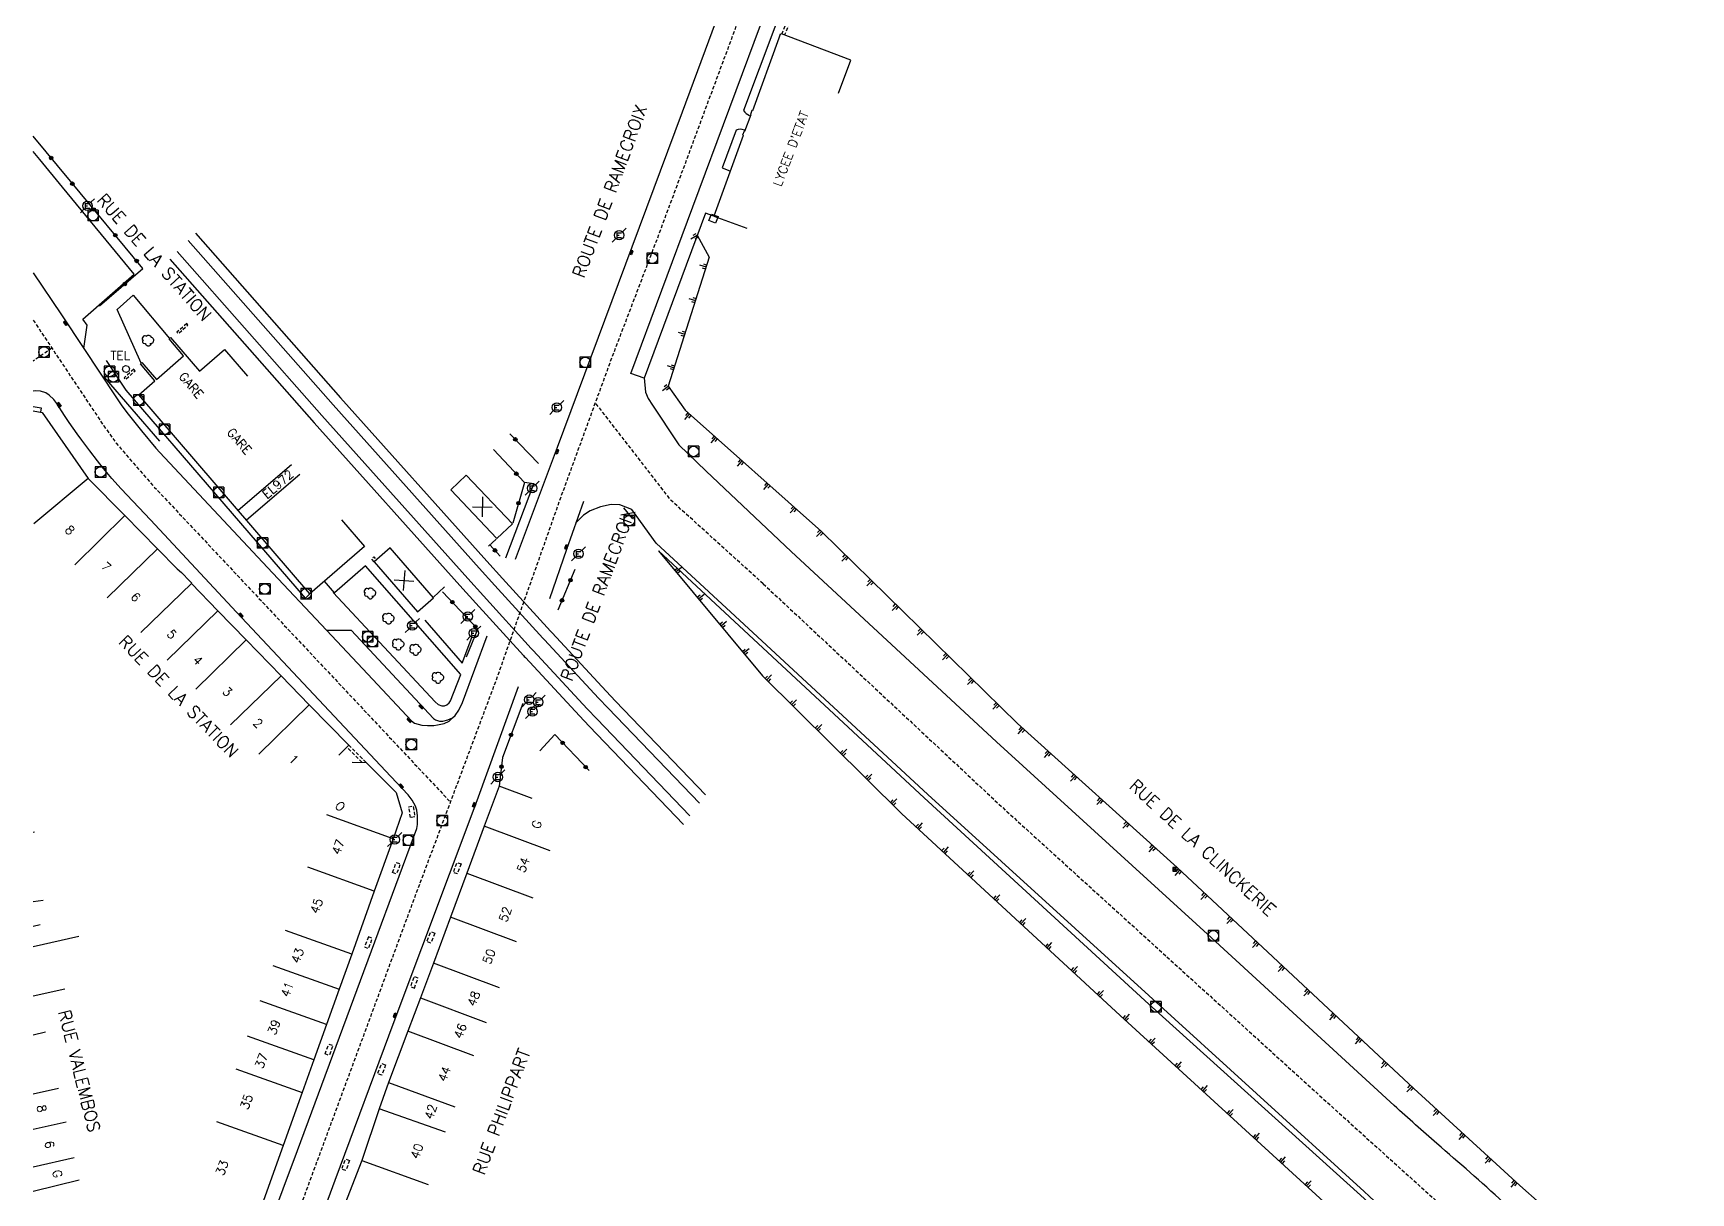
# Model space of a CAD drawing. Header units: millimetres. Extents: x 84996 to 86000, y 140000 to 140615.
# Drawn here: x 85000 to 85235.2, y 140138.9 to 140303.4 of the extents above; entities that cross this region are included whole.
import ezdxf
from ezdxf.enums import TextEntityAlignment as Align

# ---------------------------------------------------------------- set-up
doc = ezdxf.new("R2010")
doc.units = ezdxf.units.MM
doc.linetypes.add('DASHED', pattern=[0.75, 0.5, -0.25])
doc.layers.get('0').update_dxf_attribs({"linetype": 'CONTINUOUS'})
for name, color, linetype in [('W0001', 6, 'DASHED'), ('W0008', 7, 'CONTINUOUS'), ('W0100', 7, 'CONTINUOUS'), ('W0112', 1, 'DASHED'), ('W0211', 2, 'CONTINUOUS'), ('W0300', 7, 'CONTINUOUS'), ('W0322', 7, 'CONTINUOUS'), ('W0330', 7, 'CONTINUOUS'), ('W0400', 7, 'CONTINUOUS'), ('W0420', 7, 'CONTINUOUS'), ('W0471', 7, 'CONTINUOUS'), ('W0700', 7, 'CONTINUOUS'), ('W0984', 7, 'CONTINUOUS'), ('W0989', 7, 'CONTINUOUS'), ('W0991', 7, 'CONTINUOUS'), ('W1102', 7, 'CONTINUOUS')]:
    doc.layers.add(name, color=color, linetype=linetype)
doc.styles.get("Standard").update_dxf_attribs({"font": 'romans.shx', "width": 0.85})

# ---------------------------------------------------------------- blocks, each defined once
blk = doc.blocks.new('t211o')
at = {"color": 0, "linetype": 'Continuous'}
for p, q in [((-0.29, 0.5), (-0.29, 0)), ((0, 1), (0, 0)), ((0.29, 0.5), (0.29, 0))]:
    blk.add_line(p, q, dxfattribs=at)
blk = doc.blocks.new('T420')
for p, q in [((0.75, 0.75), (-0.75, 0.75)), ((-0.75, 0.75), (-0.75, -0.75)), ((0.75, 0.75), (0.75, -0.75)), ((0.75, -0.75), (-0.75, -0.75))]:
    blk.add_line(p, q)
blk.add_ellipse((0, 0), major_axis=(-0.53, 0.53), ratio=1, start_param=3.926991, end_param=10.210176)
blk = doc.blocks.new('t330o')
at = {"color": 0, "linetype": 'Continuous'}
for p, q in [((0.25, -0.25), (-0.25, 0.25)), ((-0.25, -0.25), (0.25, 0.25)), ((-0.25, 0.25), (-0.25, -0.25)), ((0.25, 0.25), (-0.25, 0.25)), ((0.25, -0.25), (0.25, 0.25)), ((-0.25, -0.25), (0.25, -0.25)), ((-0.25, -0.25), (-0.25, -0.25))]:
    blk.add_line(p, q, dxfattribs=at)
blk = doc.blocks.new('T471')
for p, q in [((-0.333334, 0.333334), (-0.333334, -0.333334)), ((-0.333334, 0.333334), (0.333334, 0.333334)), ((-0.333334, 0), (0, 0)), ((0.500001, 0.500001), (1.000002, 1.000002)), ((-0.500001, -0.500001), (-1.000002, -1.000002)), ((-0.333334, -0.333334), (0.333334, -0.333334))]:
    blk.add_line(p, q)
blk.add_ellipse((0, 0), major_axis=(0.471405, 0.471405), ratio=1, start_param=5.4977871438, end_param=11.780972451)
blk = doc.blocks.new('T400')
for p, q in [((-0.15, 0.3), (0.15, 0.3)), ((-0.15, -0.25), (-0.15, 0.3)), ((-0.15, 0.15), (0.15, 0.15)), ((-0.15, 0), (0.15, 0)), ((0.15, 0.3), (0.15, -0.25)), ((-0.15, -0.15), (0.15, -0.15)), ((-0.15, -0.25), (-0.15, -0.3)), ((-0.15, -0.3), (0.15, -0.3)), ((0.15, -0.3), (0.15, -0.25))]:
    blk.add_line(p, q)
blk = doc.blocks.new('t112o')
at = {"color": 0, "linetype": 'Continuous'}
for p, q in [((-0.5, 0.5), (0.5, 0.5)), ((-0.5, -0.5), (-0.5, 0.5)), ((0.5, 0.5), (0.5, -0.5)), ((0.5, -0.5), (-0.5, -0.5))]:
    blk.add_line(p, q, dxfattribs=at)
blk = doc.blocks.new('T300')
for p, q in [((-0.8, 0.51), (-0.86, 0.34)), ((-0.86, 0.34), (-0.86, 0.17)), ((-0.86, 0.17), (-0.74, 0.06)), ((-0.69, 0.63), (-0.8, 0.51)), ((-0.8, -0.06), (-0.74, 0.06)), ((-0.74, 0.06), (-0.69, 0.11)), ((-0.57, 0.69), (-0.69, 0.63)), ((-0.46, 0.69), (-0.57, 0.69)), ((-0.29, 0.63), (-0.46, 0.69)), ((-0.29, 0.63), (-0.17, 0.74)), ((-0.23, 0.57), (-0.29, 0.63)), ((-0.17, 0.74), (-0.06, 0.8)), ((-0.06, 0.8), (0.06, 0.8)), ((0.06, 0.8), (0.23, 0.74)), ((0.23, 0.74), (0.34, 0.63)), ((0.34, 0.63), (0.4, 0.51)), ((0.46, 0.46), (0.34, 0.46)), ((0.4, 0.51), (0.4, 0.46)), ((0.57, 0.4), (0.46, 0.46)), ((0.57, 0.4), (0.69, 0.29)), ((0.69, 0.29), (0.74, 0.17)), ((0.74, 0.06), (0.69, -0.17)), ((0.74, 0.17), (0.74, 0.06)), ((-0.8, -0.17), (-0.8, -0.06)), ((-0.8, -0.23), (-0.8, -0.17)), ((-0.74, -0.34), (-0.8, -0.23)), ((-0.69, -0.4), (-0.74, -0.34)), ((-0.51, -0.46), (-0.69, -0.4)), ((-0.4, -0.46), (-0.51, -0.46)), ((-0.4, -0.46), (-0.34, -0.46)), ((-0.34, -0.46), (-0.34, -0.4)), ((-0.34, -0.51), (-0.34, -0.46)), ((-0.29, -0.63), (-0.34, -0.51)), ((-0.17, -0.74), (-0.29, -0.63)), ((-0.06, -0.8), (-0.17, -0.74)), ((0.06, -0.8), (-0.06, -0.8)), ((0.17, -0.74), (0.06, -0.8)), ((0.23, -0.69), (0.17, -0.74)), ((0.29, -0.46), (0.23, -0.46)), ((0.29, -0.63), (0.23, -0.69)), ((0.46, -0.4), (0.29, -0.46)), ((0.34, -0.51), (0.29, -0.63)), ((0.34, -0.51), (0.34, -0.46)), ((0.57, -0.34), (0.46, -0.4)), ((0.63, -0.29), (0.57, -0.34)), ((0.69, -0.17), (0.63, -0.29))]:
    blk.add_line(p, q)
blk = doc.blocks.new('t991o')
at = {"color": 0, "linetype": 'Continuous'}
for p, q in [((-1, 1), (1, -1)), ((-1, -1), (1, 1))]:
    blk.add_line(p, q, dxfattribs=at)
blk = doc.blocks.new('t322o')
at = {"color": 0, "linetype": 'Continuous'}
for radius in [0.25, 0.15]:
    blk.add_circle((0, 0), radius, dxfattribs=at)

msp = doc.modelspace()

# ---------------------------------------------------------------- linework, layer by layer
at = {"layer": 'W0001', "flags": 128}
for points in [[(85017.01, 140052.22), (85022.67, 140084.23), (85026.29, 140101.03), (85029.39, 140112.64), (85031.23, 140118.5), (85033.21, 140124.42), (85035.89, 140131.42), (85053.62, 140179.4), (85065.71, 140211.62), (85074.93, 140237.68), (85082.04, 140257.12), (85088.81, 140274.88), (85101.04, 140307.79), (85108.67, 140327.36), (85112.52, 140336.76), (85115.44, 140343.44), (85118.59, 140350.34), (85123.11, 140359.73), (85127.44, 140368.8), (85132.28, 140379.28), (85141.41, 140398.11), (85150.2, 140416.58), (85155.57, 140427.85), (85157.73, 140433.16), (85159.57, 140438.24), (85161.16, 140443.31), (85162.48, 140448.58), (85163.51, 140453.56), (85164.6, 140459.32), (85165.64, 140466.51), (85166.76, 140475.25), (85168.6, 140491.35), (85180.55, 140583.85), (85183.79, 140607.84), (85184.94, 140615.11)], [(85000, 140262.73), (85010.01, 140247.74), (85011.78, 140245.29), (85014.03, 140242.62), (85017.24, 140238.99), (85059.23, 140194.34)], [(85002.67, 140258.73), (85000, 140256.92)], [(85103.61, 140225.31), (85090.55, 140237.13), (85079.8, 140250.99)], [(85103.61, 140225.31), (85138.21, 140192.99), (85184.86, 140150.65), (85220.99, 140118.05), (85240.64, 140101.1), (85261.43, 140084.66), (85282.81, 140069.22), (85304.67, 140054.57), (85326.28, 140041.04), (85341.34, 140032.42), (85363.08, 140020.86), (85383.35, 140010.56), (85401.76, 140002.28), (85407.33, 140000)]]:
    msp.add_lwpolyline(points, dxfattribs=at)
at = {"layer": 'W0008', "flags": 128}
for points in [[(85068.45, 140228.81), (85074.42, 140244.72), (85085.01, 140273.13), (85092.16, 140292.26), (85099.64, 140312.47)], [(85109.11, 140310.63), (85107.6, 140310.61), (85100.82, 140292.44), (85100.98, 140292.21), (85101.18, 140292.02), (85101.41, 140291.87), (85101.66, 140291.76)], [(85096.6, 140277.48), (85095.4, 140277.91), (85086.71, 140254.47), (85084.81, 140255.16), (85093.64, 140278.77), (85104.1, 140306.99)], [(85100.93, 140289.68), (85100.64, 140289.76), (85100.34, 140289.79), (85100.06, 140289.76), (85099.79, 140289.68), (85097.77, 140284.31), (85098.89, 140283.9)], [(85007.18, 140258.68), (85007.66, 140262.02), (85007.04, 140262.87), (85014.35, 140269.25), (85004.16, 140281.59), (85000.93, 140285.5), (85000, 140286.64)], [(85000, 140269.43), (85004.01, 140263.45), (85007.18, 140258.68), (85011.71, 140251.86), (85012.59, 140250.58), (85013.46, 140249.4), (85014.04, 140248.65), (85015.37, 140247.02), (85017.41, 140244.58), (85018, 140243.92), (85033.25, 140227.63), (85041.65, 140218.73), (85045.13, 140218.72), (85056.83, 140206.23), (85057.11, 140206.03), (85057.66, 140205.84), (85058.15, 140205.83), (85058.87, 140206.01), (85059.52, 140206.32), (85059.89, 140206.62), (85060.43, 140207.37), (85060.93, 140208.46), (85064.45, 140217.95)], [(85015.31, 140256.63), (85011.93, 140264.25), (85014.18, 140266.24), (85019.37, 140260.13)], [(85039.27, 140223.9), (85038.63, 140223.3), (85013.22, 140252.78), (85010.4, 140257.01)], [(85018, 140245.54), (85010.13, 140254.65)], [(85086.71, 140254.53), (85086.9, 140252.49), (85087.26, 140251.59), (85087.89, 140250.64), (85089.11, 140248.8), (85090.19, 140247.18), (85091.65, 140245.01), (85095.51, 140241.28), (85107.59, 140229.88)], [(85031.26, 140128.23), (85037.51, 140144.92), (85048.49, 140174.51), (85054.44, 140190.6), (85054.56, 140191.18), (85054.55, 140192.38), (85054.43, 140193.22), (85054.24, 140193.78), (85053.77, 140194.64), (85053.2, 140195.36), (85050.77, 140197.97), (85028.86, 140221.31), (85016.63, 140234.37), (85012.49, 140238.8), (85011.17, 140240.27), (85009.98, 140241.68), (85009.14, 140242.74), (85008.03, 140244.18), (85006.9, 140245.7), (85006.25, 140246.59), (85005.13, 140248.18), (85004.45, 140249.2), (85003.34, 140250.91), (85002.92, 140251.46), (85002.29, 140252.08), (85001.79, 140252.39), (85001.06, 140252.63), (85000.34, 140252.69), (85000, 140252.63)], [(85000, 140250.49), (85001.16, 140250.26), (85001.04, 140249.65)], [(85067.09, 140229), (85071.07, 140239.52), (85069.74, 140239.7)], [(85078.08, 140236.97), (85075.67, 140230.18), (85073.29, 140223.19)], [(85099.63, 140220.74), (85088.41, 140231.09), (85084.94, 140235.87), (85083.27, 140236.5), (85082.02, 140236.57), (85080.52, 140236.24), (85079.06, 140235.69), (85078.08, 140235.06), (85076.97, 140233.91)], [(85042.57, 140224.08), (85057.04, 140208.56), (85057.5, 140208.19), (85058.01, 140207.99), (85058.37, 140207.99), (85058.71, 140208.14), (85059.05, 140208.45), (85059.21, 140208.71), (85060.68, 140212.46), (85047.15, 140227.85), (85042.77, 140224.04), (85041.33, 140225.67)], [(85041.65, 140218.73), (85047.5, 140212.49), (85053.69, 140205.86), (85054.13, 140205.56), (85055.16, 140205.28), (85055.95, 140205.21), (85056.86, 140205.23), (85057.37, 140205.3), (85058.31, 140205.5), (85059.02, 140205.83), (85059.89, 140206.62)], [(85055.6, 140220.18), (85060.89, 140214.05), (85062.24, 140217.69)], [(85068.85, 140210.72), (85062.96, 140194.52), (85051.18, 140163.2), (85042.83, 140140.67), (85036.3, 140122.95), (85035.56, 140120.9), (85034.52, 140117.96), (85033.73, 140115.63), (85032.85, 140112.75), (85032.15, 140110.32), (85031.35, 140107.34), (85030.42, 140103.69), (85030.03, 140102.08), (85029.33, 140098.9), (85028.16, 140093.5), (85027.14, 140088.99), (85026.62, 140086.65), (85026.09, 140084), (85025.12, 140078.74), (85022.43, 140063.61), (85020.22, 140051.64)]]:
    msp.add_lwpolyline(points, dxfattribs=at)
for points in [[(85236.28, 140112.9, 0.000101), (85224.63, 140123.07, -0.000533), (85222.42, 140125, -0.008688), (85217.04, 140129.88, 0.005533), (85208.63, 140137.61, 0.004661), (85199.2, 140145.92, -0.00725), (85193.16, 140151.3), (85166.66, 140175.61), (85136.69, 140202.91), (85107.59, 140229.88)], [(85391.81, 140000, -0.002451), (85384.24, 140003.47, -0.006661), (85374.17, 140008.32, -0.003837), (85365.38, 140012.78, -0.002981), (85354.15, 140018.67, -0.003041), (85342.82, 140024.78, -0.003313), (85332.49, 140030.53, -0.006458), (85320.72, 140037.39, -0.006422), (85309.06, 140044.58, -0.004196), (85299.93, 140050.49, -0.003214), (85288.13, 140058.37, -0.00374), (85277.51, 140065.69, -0.003777), (85267.11, 140073.09, -0.008294), (85252.63, 140083.92, -0.012032), (85242.96, 140091.78, -0.000803), (85233.78, 140099.64, -0.000679), (85222.97, 140108.97, -0.000254), (85206.4, 140123.3, -0.002915), (85204.97, 140124.56, -0.002405), (85200.76, 140128.32, -0.000845), (85188.88, 140139.11), (85158.31, 140166.93), (85126.98, 140195.42), (85099.63, 140220.74)]]:
    msp.add_lwpolyline(points, format="xyb", dxfattribs=at)
at = {"layer": 'W0100', "flags": 128}
for points in [[(85114.28, 140294.92), (85116.06, 140299.59), (85106.18, 140303.35), (85106.13, 140303.25), (85106.03, 140303.3), (85105.82, 140302.73), (85102.08, 140292.41), (85102, 140292.44), (85101.78, 140291.88), (85101.87, 140291.85), (85100.97, 140289.47), (85100.97, 140289.47), (85100.88, 140289.51), (85100.66, 140288.95), (85100.77, 140288.91), (85096.6, 140277.48), (85101.3, 140275.77)], [(85043.76, 140234.4), (85047.04, 140230.62), (85039.27, 140223.9), (85015.01, 140252.11), (85017.27, 140254.1), (85015.22, 140256.54), (85015.43, 140256.73), (85017.52, 140254.32), (85021.35, 140257.64), (85021.35, 140257.64), (85019.28, 140260.06), (85019.5, 140260.24), (85023.62, 140255.49), (85027.15, 140258.56), (85027.15, 140258.56), (85030.42, 140254.78)], [(85000, 140249.85), (85001.3, 140249.6), (85007.8, 140240.27), (85013.01, 140235.02), (85017.65, 140230.3), (85020.44, 140227.42), (85021.06, 140226.91), (85022.24, 140225.68), (85022.52, 140225.39), (85022.46, 140225.34), (85026.2, 140221.46), (85030.22, 140217.38), (85035.2, 140212.27), (85039.19, 140208.14), (85044.78, 140202.43), (85043.39, 140201)], [(85045.25, 140200.02), (85047.25, 140199.98), (85051.5, 140195.71), (85052.37, 140192.82), (85051.1, 140189.16), (85048.41, 140181.72), (85045.21, 140172.78), (85043.43, 140167.79), (85041.63, 140162.78), (85039.84, 140157.8), (85038.19, 140153.16), (85035.49, 140145.63), (85032.47, 140137.16)], [(85070.82, 140194.86), (85066.14, 140196.63), (85064.01, 140190.95), (85061.54, 140184.25), (85059.23, 140178.03), (85056.8, 140171.5), (85054.95, 140166.6), (85053.18, 140161.87), (85050.45, 140154.59), (85049.09, 140150.84), (85046.64, 140143.53), (85043.88, 140136.48), (85042.46, 140132.93), (85040.41, 140127.71), (85038.58, 140122.84), (85036.63, 140117.69), (85035.01, 140112.4), (85033.81, 140107.5), (85032.6, 140102.58), (85030.26, 140092.82), (85028.71, 140086.67), (85027.02, 140077.3), (85026.21, 140072.78), (85031.13, 140071.89)], [(85000, 140180.24), (85001.4, 140180.45)], [(85000, 140176.77), (85001, 140176.98)]]:
    msp.add_lwpolyline(points, dxfattribs=at)
for points in [[(85012.86, 140255.4), (85012.67, 140255.74), (85012.77, 140256.11), (85013.1, 140256.3), (85013.47, 140256.21), (85013.67, 140255.87), (85013.57, 140255.5), (85013.24, 140255.3)], [(85068.01, 140233.83), (85065.81, 140231.74), (85059.26, 140238.64), (85061.47, 140240.73)], [(85048.39, 140228.45), (85054.54, 140221.35), (85056.82, 140223.33), (85050.67, 140230.43)]]:
    msp.add_lwpolyline(points, close=True, dxfattribs=at)
at = {"layer": 'W0112', "flags": 128}
for points in [[(85106.27, 140303.31), (85109.11, 140310.63), (85109.48, 140310.48), (85106.65, 140303.17)], [(85048.39, 140228.45), (85048.04, 140228.87), (85048.34, 140229.13), (85048.69, 140228.71)], [(85046.67, 140199.99), (85044.5, 140202.15)], [(85047.25, 140199.98), (85044.78, 140202.43)]]:
    msp.add_lwpolyline(points, dxfattribs=at)
for points in [[(85021.79, 140262.23), (85020.41, 140261.03), (85020.59, 140260.82), (85021.97, 140262.02)], [(85014.3, 140255.75), (85012.91, 140254.53), (85013.1, 140254.31), (85014.49, 140255.53)], [(85053.56, 140192.16), (85053.3, 140193.69), (85053.92, 140193.79), (85054.18, 140192.26)], [(85050.99, 140184.37), (85051.53, 140185.79), (85052.1, 140185.58), (85051.56, 140184.16)], [(85060.73, 140185.57), (85060.2, 140184.16), (85059.63, 140184.38), (85060.16, 140185.78)], [(85057, 140175.74), (85056.43, 140174.33), (85055.87, 140174.56), (85056.44, 140175.97)], [(85047.57, 140175.24), (85047.02, 140173.82), (85047.59, 140173.6), (85048.14, 140175.02)], [(85054.1, 140167.96), (85054.63, 140169.38), (85054.06, 140169.59), (85053.53, 140168.17)], [(85041.42, 140158.62), (85041.95, 140160.02), (85042.53, 140159.81), (85042.01, 140158.4)], [(85050.02, 140157.06), (85049.48, 140155.61), (85048.9, 140155.83), (85049.44, 140157.28)], [(85044.9, 140143.5), (85044.37, 140142.08), (85043.79, 140142.29), (85044.31, 140143.71)]]:
    msp.add_lwpolyline(points, close=True, dxfattribs=at)
at = {"layer": 'W0211', "flags": 128}
for points in [[(85094.23, 140274.75), (85095.95, 140271.64), (85090.11, 140253.34), (85092.55, 140249.93), (85111.89, 140232.75)], [(85111.89, 140232.75), (85139.68, 140205.49), (85162.34, 140185.06), (85195.95, 140153.71), (85210.99, 140139.95), (85225.39, 140127.18), (85237.95, 140116.01)]]:
    msp.add_lwpolyline(points, dxfattribs=at)
msp.add_lwpolyline([(85239.69, 140093.59, 0.001945), (85228.4, 140103.5, 0.003807), (85222.57, 140108.49, 0.001299), (85206.85, 140121.68, -0.008052), (85204.34, 140123.85, -0.007821), (85197.26, 140130.36, 0.006213), (85188.37, 140138.58), (85158.32, 140165.7), (85126.43, 140194.94), (85088.75, 140229.99), (85103.52, 140212.24), (85123.25, 140192.74), (85154.26, 140164.07), (85184.8, 140136.15), (85201.86, 140119.87), (85219.3, 140105.52), (85237.34, 140092.13), (85233.91, 140089.1), (85232.02, 140090.26), (85221.3, 140099.29)], format="xyb", dxfattribs=at)
at = {"layer": 'W0322', "flags": 128}
for points in [[(85009.43, 140264.73), (85015.57, 140270.05), (85005.28, 140282.42), (85000, 140288.82)], [(85071.7, 140242.36), (85067.67, 140246.61)], [(85065.31, 140244.37), (85069.74, 140239.7), (85068.05, 140233.93)], [(85064.62, 140230.64), (85065.73, 140231.64)], [(85066.27, 140229.26), (85064.83, 140230.85)], [(85076.88, 140227.34), (85074.48, 140221.59)], [(85056.77, 140223.39), (85058.39, 140224.9)], [(85061.51, 140214.95), (85063.09, 140218.9), (85058.11, 140224.18)], [(85069.47, 140208.35), (85066.63, 140200.69), (85066.14, 140196.63)], [(85071.91, 140201.64), (85074.01, 140203.93), (85078.89, 140198.83)]]:
    msp.add_lwpolyline(points, dxfattribs=at)
at = {"layer": 'W0700', "flags": 128}
for points in [[(85023.04, 140275.07), (85043.63, 140251.72), (85064.39, 140228.54), (85066.63, 140226.07), (85073.41, 140218.61), (85073.51, 140218.51), (85073.64, 140218.36), (85081.32, 140210.1), (85082.66, 140208.67), (85095.43, 140195.38, 0.000983)], [(85020.45, 140272.45), (85040.97, 140249.18), (85061.67, 140226.07), (85063.91, 140223.6), (85070.69, 140216.14), (85070.79, 140216.03), (85070.95, 140215.86), (85078.62, 140207.6), (85079.99, 140206.14), (85093.21, 140192.39, 0.000983)], [(85022.01, 140274.03), (85042.56, 140250.71), (85063.3, 140227.55), (85065.54, 140225.08), (85072.33, 140217.62), (85072.42, 140217.51), (85072.56, 140217.36), (85080.24, 140209.1), (85081.59, 140207.66), (85094.55, 140194.18, 0.000983)]]:
    msp.add_lwpolyline(points, format="xyb", dxfattribs=at)
msp.add_lwpolyline([(85019.4, 140271.38), (85039.89, 140248.15), (85060.56, 140225.07), (85062.8, 140222.59), (85069.59, 140215.13), (85069.69, 140215.02), (85069.85, 140214.84), (85077.53, 140206.58), (85078.9, 140205.11), (85092.31, 140191.18)], dxfattribs=at)
at = {"layer": 'W1102', "flags": 128}
for points in [[(85029.09, 140235.74), (85036.67, 140242.26)], [(85007.8, 140240.27), (85000.09, 140233.84)], [(85030.27, 140234.37), (85037.85, 140240.89)], [(85013.01, 140235.02), (85005.9, 140227.99)], [(85010.49, 140223.31), (85017.65, 140230.3)], [(85022.46, 140225.34), (85015.27, 140218.39)], [(85019.04, 140214.48), (85026.2, 140221.46)], [(85030.22, 140217.38), (85023.08, 140210.39)], [(85028.02, 140205.31), (85035.2, 140212.27)], [(85039.19, 140208.14), (85032.02, 140201.16)], [(85051.1, 140189.16), (85041.7, 140192.56)], [(85000, 140190.08), (85000.21, 140190.11)], [(85073.38, 140187.46), (85064.01, 140190.95)], [(85048.41, 140181.72), (85039, 140185.11)], [(85061.54, 140184.25), (85070.91, 140180.78)], [(85045.21, 140172.78), (85035.79, 140176.15)], [(85068.6, 140174.55), (85059.23, 140178.03)], [(85000, 140173.85), (85006.46, 140175.32)], [(85066.16, 140167.99), (85056.8, 140171.5)], [(85034.01, 140171.16), (85043.43, 140167.79)], [(85000, 140166.86), (85004.48, 140167.88)], [(85054.95, 140166.6), (85064.31, 140163.08)], [(85041.63, 140162.78), (85032.21, 140166.16)], [(85062.54, 140158.36), (85053.18, 140161.87)], [(85000, 140161.34), (85001.77, 140161.74)], [(85039.84, 140157.8), (85030.43, 140161.16)], [(85028.77, 140156.52), (85038.19, 140153.16)], [(85000, 140152.97), (85003.58, 140153.79)], [(85050.45, 140154.59), (85059.83, 140151.13)], [(85058.53, 140147.55), (85049.09, 140150.84)], [(85000, 140147.94), (85004.68, 140148.99)], [(85035.49, 140145.63), (85026.07, 140148.99)], [(85005.81, 140143.89), (85000, 140142.56)], [(85046.64, 140143.53), (85056.04, 140140.11)], [(85000, 140139.14), (85006.55, 140140.76)]]:
    msp.add_lwpolyline(points, dxfattribs=at)

# ---------------------------------------------------------------- block references
at = {"layer": 'W0112', "rotation": 248.2565700432672}
msp.add_blockref('t112o', (85096.55, 140277.12), dxfattribs=at)
at = {"layer": 'W0211'}
for p, rotation in [((85094.23, 140274.75), 118.9092899745623), ((85095.51, 140270.26), 72.30440773499355), ((85093.99, 140265.49), 72.30440773492838), ((85092.47, 140260.73), 72.30440773479401), ((85090.95, 140255.97), 72.30440773475094), ((85090.11, 140253.34), 125.5471176215816), ((85093.15, 140249.39), 138.3869871935312), ((85096.89, 140246.07), 138.3869871933433), ((85100.63, 140242.75), 138.3869871932944), ((85104.37, 140239.43), 138.3869871933708), ((85108.1, 140236.11), 138.3869871933433), ((85111.89, 140232.75), 135.5482353889985), ((85091.24, 140227), 309.7491344208851), ((85115.46, 140229.25), 135.5482353889427), ((85119.03, 140225.75), 135.5482353891344), ((85094.44, 140223.15), 309.7491344208132), ((85122.6, 140222.25), 135.5482353890794), ((85097.64, 140219.31), 309.7491344212128), ((85126.17, 140218.75), 135.5482353888926), ((85100.83, 140215.46), 309.7491344210922), ((85129.73, 140215.24), 135.5482353889638), ((85104.09, 140211.67), 315.3428520318909), ((85133.3, 140211.74), 135.5482353890397), ((85107.64, 140208.16), 315.3428520318595), ((85136.87, 140208.24), 135.5482353889737), ((85111.2, 140204.64), 315.3428520318311), ((85140.47, 140204.77), 137.966977434362), ((85114.76, 140201.13), 315.3428520319788), ((85144.19, 140201.42), 137.9669774341853), ((85118.31, 140197.62), 315.3428520319478), ((85147.9, 140198.08), 137.9669774342914), ((85121.87, 140194.1), 315.3428520319192), ((85151.61, 140194.73), 137.9669774341174), ((85125.5, 140190.66), 317.2477158902103), ((85155.33, 140191.38), 137.9669774342226), ((85129.17, 140187.27), 317.24771589012), ((85159.04, 140188.03), 137.9669774342039), ((85132.84, 140183.87), 317.2477158901665), ((85162.75, 140184.68), 136.9892070063357), ((85136.51, 140180.48), 317.2477158903719), ((85166.41, 140181.27), 136.9892070064519), ((85140.18, 140177.08), 317.2477158902821), ((85170.06, 140177.86), 136.9892070065616), ((85143.86, 140173.69), 317.247715890327), ((85173.72, 140174.45), 136.989207006491), ((85147.53, 140170.3), 317.2477158902384), ((85177.37, 140171.04), 136.9892070064189), ((85151.2, 140166.9), 317.2477158902831), ((85181.03, 140167.62), 136.989207006483), ((85154.87, 140163.51), 317.5717248864936), ((85184.69, 140164.21), 136.9892070065701), ((85158.56, 140160.14), 317.57172488652), ((85188.34, 140160.8), 136.9892070063337), ((85162.25, 140156.76), 317.5717248865652), ((85192, 140157.39), 136.9892070065636), ((85165.94, 140153.39), 317.571724886457), ((85195.65, 140153.98), 136.9892070064882), ((85169.64, 140150.02), 317.5717248866536), ((85199.34, 140150.61), 137.5642353848128), ((85173.33, 140146.64), 317.5717248865463), ((85203.03, 140147.23), 137.5642353846331), ((85177.02, 140143.27), 317.5717248865901), ((85206.72, 140143.86), 137.5642353850107), ((85180.71, 140139.9), 317.571724886633), ((85210.41, 140140.48), 137.5642353849663)]:
    msp.add_blockref('t211o', p, dxfattribs=dict(at, rotation=rotation))
at = {"layer": 'W0300'}
for p in [(85016.35, 140259.81), (85047.85, 140223.96), (85050.46, 140220.37), (85051.85, 140216.71), (85054.3, 140215.95), (85057.48, 140211.98)]:
    msp.add_blockref('T300', p, dxfattribs=at)
at = {"layer": 'W0322'}
for p, rotation in [((85002.55, 140285.73), 129.5231319118165), ((85005.57, 140282.07), 129.7591888588078), ((85008.61, 140278.42), 129.7591888588078), ((85011.65, 140274.77), 129.7591888588078), ((85014.68, 140271.11), 129.7591888588078), ((85013.02, 140267.85), 40.93890613665481), ((85068.43, 140245.81), 133.4854936169634), ((85068.58, 140240.93), 313.4854936168904), ((85068.88, 140236.76), 253.642697280416), ((85065.55, 140230.06), 253.642697280416), ((85076.25, 140225.83), 247.3467099913396), ((85059.49, 140222.72), 133.354913773478), ((85075.05, 140222.96), 247.3467099913396), ((85062.75, 140219.26), 133.354913773478), ((85067.82, 140203.9), 249.6150320533015), ((85075.14, 140202.75), 313.7016348185231), ((85066.47, 140199.37), 263.1677110975509), ((85078.42, 140199.31), 313.7016348185231)]:
    msp.add_blockref('t322o', p, dxfattribs=dict(at, rotation=rotation))
at = {"layer": 'W0330'}
msp.add_blockref('t330o', (85161.97, 140184.8), dxfattribs=at)
at = {"layer": 'W0400'}
for p, rotation in [((85084.86, 140272.31), 159.4259199195586), ((85004.62, 140262.27), 214.3679806106071), ((85003.67, 140250.68), 213.0452824565965), ((85074.32, 140244.06), 162.6466373769436), ((85075.66, 140230.58), 340.5336090709669), ((85029.5, 140220.85), 223.2038202431603), ((85055.07, 140207.89), 43.11257584376102), ((85053.38, 140205.97), 43.02652049417873), ((85052.24, 140196.61), 222.581642426053), ((85062.58, 140193.94), 159.3858129059996), ((85051.35, 140164.1), 339.3858129067323)]:
    msp.add_blockref('T400', p, dxfattribs=dict(at, rotation=rotation))
at = {"layer": 'W0420'}
for p in [(85008.49, 140277.55), (85087.86, 140271.49), (85001.54, 140258.19), (85010.85, 140255.45), (85078.35, 140256.74), (85011.38, 140254.69), (85014.97, 140251.38), (85018.63, 140247.23), (85093.72, 140244.09), (85009.56, 140241.17), (85026.33, 140238.27), (85084.58, 140234.27), (85032.54, 140231.11), (85032.87, 140224.58), (85038.72, 140223.9), (85047.47, 140217.81), (85048.14, 140217.11), (85053.66, 140202.51), (85058.04, 140191.72), (85053.24, 140188.93), (85167.49, 140175.38), (85159.32, 140165.31)]:
    msp.add_blockref('T420', p, dxfattribs=at)
at = {"layer": 'W0471'}
for p in [(85007.7, 140278.94), (85083.16, 140274.76), (85074.32, 140250.34), (85070.81, 140238.87), (85077.4, 140229.58), (85061.69, 140220.68), (85053.81, 140219.4), (85062.53, 140218.32), (85070.39, 140208.88), (85071.65, 140208.52), (85070.86, 140207.19), (85065.94, 140197.91), (85051.31, 140189.03)]:
    msp.add_blockref('T471', p, dxfattribs=at)
at = {"layer": 'W0991'}
for p, rotation in [((85063.75, 140236.22), 313.4854936169828), ((85052.63, 140225.8), 310.9019869258386)]:
    msp.add_blockref('t991o', p, dxfattribs=dict(at, rotation=rotation))

# ---------------------------------------------------------------- texts
at = {"layer": 'W0984'}
for s, rotation, p in [("LYCEE D'ETAT", 69.2802, (85107.53, 140287.03)), ('GARE', 310.8718, (85022.44, 140253.48)), ('GARE', 310.8718, (85029.27, 140245.55)), ('EL972', 40.6854, (85034.73, 140239.45))]:
    msp.add_text(s, height=1.25, rotation=rotation, dxfattribs=at).set_placement(p, align=Align.MIDDLE)
msp.add_text('TEL', height=1.25, dxfattribs=at).set_placement((85012.36, 140257.7), align=Align.MIDDLE)
at = {"layer": 'W0989'}
for s, rotation, p in [('ROUTE DE RAMECROIX', 69.598, (85081.83, 140281.03)), ('RUE DE LA STATION', 311.4027, (85017.18, 140271.63)), ('ROUTE DE RAMECROIX', 69.598, (85080.15, 140223.85)), ('RUE DE LA STATION', 314.2114, (85020.65, 140209.35)), ('RUE DE LA CLINCKERIE', 317.2902, (85165.97, 140187.89)), ('RUE VALEMBOS', 284.1915, (85006.57, 140156.19)), ('RUE PHILIPPART', 69.5038, (85066.47, 140150.47))]:
    msp.add_text(s, height=1.75, rotation=rotation, dxfattribs=at).set_placement(p, align=Align.MIDDLE)
at = {"layer": 'W0991'}
for s, rotation, p in [('8', 314.4322, (85005.22, 140232.93)), ('7', 314.4322, (85010.34, 140227.75)), ('6', 314.4322, (85014.56, 140223.43)), ('5', 314.0005, (85019.68, 140218.16)), ('4', 314.4322, (85023.37, 140214.46)), ('3', 314.4322, (85027.58, 140210.01)), ('2', 314.4322, (85031.91, 140205.55)), ('1', 314.4322, (85036.98, 140200.4)), ('O', 314.8426, (85043.57, 140193.76)), ('G', 69.4521, (85071.45, 140191.18)), ('47', 70.293, (85043.29, 140187.99)), ('54', 69.4521, (85069.54, 140185.45)), ('45', 70.293, (85040.22, 140179.62)), ('52', 69.4521, (85066.99, 140178.44)), ('43', 69.576, (85037.52, 140172.58)), ('50', 69.4521, (85064.7, 140172.46)), ('41', 69.576, (85036.07, 140167.78)), ('48', 69.4521, (85062.53, 140166.48)), ('39', 69.576, (85034.18, 140162.43)), ('46', 69.4521, (85060.62, 140161.89)), ('37', 69.576, (85032.39, 140157.64)), ('44', 69.4521, (85058.37, 140155.79)), ('35', 69.576, (85030.27, 140151.84)), ('8', 282.4981, (85001.21, 140150.87)), ('42', 71.491, (85056.42, 140150.43)), ('6', 282.4981, (85002.32, 140145.77)), ('40', 71.491, (85054.46, 140144.84)), ('33', 69.576, (85026.81, 140142.47)), ('G', 284.3689, (85003.44, 140141.62))]:
    msp.add_text(s, height=1.25, rotation=rotation, dxfattribs=at).set_placement(p, align=Align.MIDDLE)

doc.saveas('drawing.dxf')
